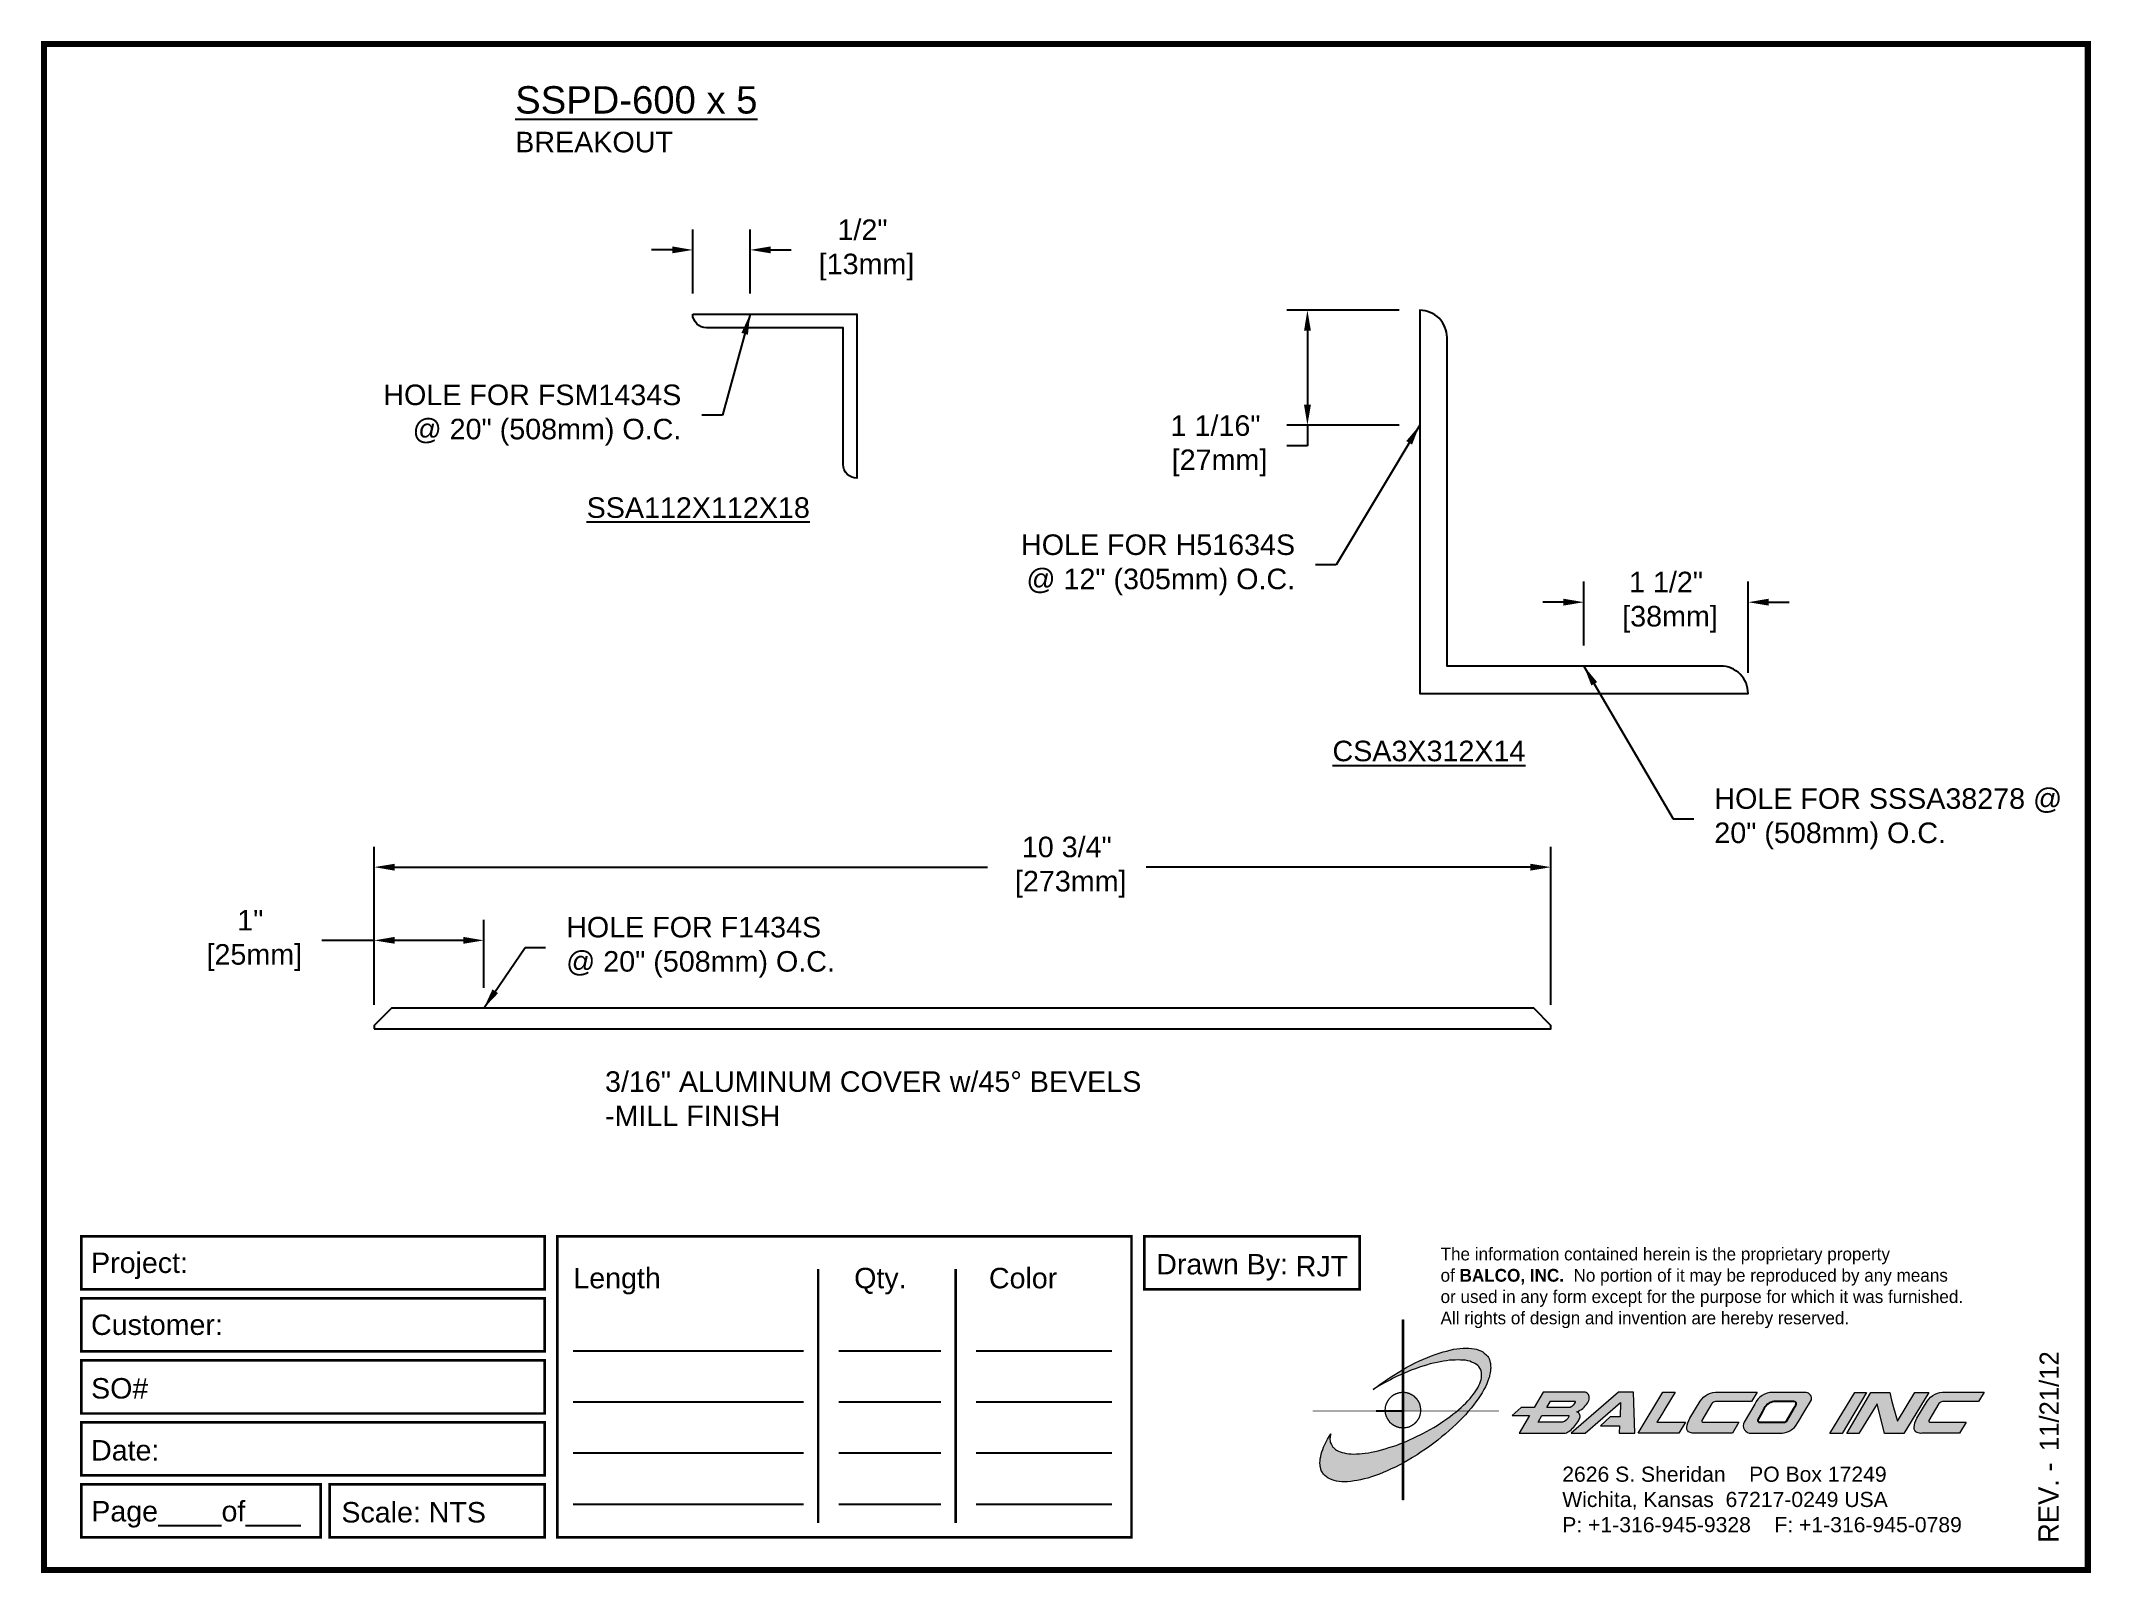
# Paper-space layout 'Breakout' of a CAD drawing. Header units: inches. Extents: x 0 to 10, y 0 to 7.5.
# The model-space entities are those that its viewports show. They can reach past a viewport. Long polylines and large blocks are cut down to what shows.
import ezdxf

# ---------------------------------------------------------------- set-up
doc = ezdxf.new("R2010")
doc.units = ezdxf.units.IN
doc.header["$MEASUREMENT"] = 0
for name, color, linetype in [('Border', 7, 'Continuous'), ('Dimensions', 3, 'Continuous'), ('Metals', 7, 'Continuous'), ('Text', 2, 'Continuous')]:
    doc.layers.add(name, color=color, linetype=linetype)
doc.styles.add('ARIAL', font='arial.ttf')
doc.styles.add('Copyright', font='ERASDEMI.TTF')
doc.dimstyles.new('Arial', dxfattribs={"dimscale": 1.5, "dimtxt": 0.125, "dimasz": 0.125, "dimexe": 0.125, "dimexo": 0.125, "dimgap": 0.125, "dimtad": 0, "dimtih": 1, "dimtoh": 1, "dimdec": 4, "dimzin": 0, "dimdsep": 46, "dimlunit": 4, "dimtxsty": 'ARIAL', "dimcen": 0.125, "dimadec": 0, "dimazin": 0, "dimtfac": 1, "dimtdec": 4, "dimtofl": 0, "dimtmove": 0, "dimatfit": 3, "dimfxl": 0, "dimfrac": 2, "dimtolj": 1, "dimtzin": 0, "dimarcsym": 0})

# ---------------------------------------------------------------- blocks, each defined once
blk = doc.blocks.new('ACADlogo')
h = blk.add_hatch(color=256)
h.paths.add_polyline_path([(-3.346, 1.223), (-3.351, 1.223), (-3.351, 0.979), (-3.346, 0.982)])
h.paths.add_polyline_path([(-3.346, 0.961), (-3.351, 0.959), (-3.351, 0.868), (-3.346, 0.868)])
h.paths.add_polyline_path([(-3.346, 0.777), (-3.351, 0.777), (-3.351, 0.699), (-3.351, 0.695), (-3.35, 0.695), (-3.346, 0.695)])
h.paths.add_polyline_path([(-3.346, 0.864), (-3.346, 0.868), (-3.35, 0.868), (-3.351, 0.868), (-3.351, 0.777), (-3.346, 0.777), (-3.346, 0.778), (-3.348, 0.778)])
h.paths.add_polyline_path([(-3.346, 0.524), (-3.351, 0.521), (-3.351, 0.342), (-3.346, 0.342)])
h.paths.add_polyline_path([(-3.346, 0.695), (-3.351, 0.695), (-3.351, 0.621), (-3.346, 0.623)])
h.paths.add_polyline_path([(-3.346, 0.623), (-3.351, 0.621), (-3.351, 0.521), (-3.346, 0.524)])
h.paths.add_polyline_path([(-3.346, 0.982), (-3.351, 0.979), (-3.351, 0.959), (-3.346, 0.961)])
h = blk.add_hatch(color=175)
h.paths.add_polyline_path([(-3.518, 0.573), (-3.534, 0.571), (-3.548, 0.569), (-3.562, 0.567), (-3.576, 0.567), (-3.589, 0.566), (-3.602, 0.567), (-3.614, 0.568), (-3.625, 0.569), (-3.636, 0.572), (-3.646, 0.574), (-3.656, 0.577), (-3.664, 0.581), (-3.673, 0.585), (-3.679, 0.589), (-3.685, 0.595), (-3.688, 0.598), (-3.691, 0.6), (-3.695, 0.607), (-3.699, 0.614), (-3.703, 0.621), (-3.704, 0.626), (-3.705, 0.631), (-3.706, 0.637), (-3.706, 0.642), (-3.705, 0.648), (-3.705, 0.653), (-3.703, 0.659), (-3.702, 0.665), (-3.71, 0.652), (-3.717, 0.639), (-3.725, 0.626), (-3.731, 0.613), (-3.737, 0.601), (-3.741, 0.589), (-3.746, 0.577), (-3.749, 0.566), (-3.751, 0.555), (-3.753, 0.544), (-3.754, 0.538), (-3.754, 0.533), (-3.755, 0.523), (-3.754, 0.513), (-3.753, 0.508), (-3.752, 0.503), (-3.75, 0.494), (-3.748, 0.486), (-3.743, 0.477), (-3.74, 0.473), (-3.738, 0.469), (-3.734, 0.465), (-3.73, 0.461), (-3.723, 0.455), (-3.715, 0.449), (-3.706, 0.445), (-3.695, 0.44), (-3.685, 0.437), (-3.674, 0.434), (-3.661, 0.432), (-3.648, 0.431), (-3.634, 0.431), (-3.62, 0.431), (-3.604, 0.433), (-3.588, 0.435), (-3.572, 0.438), (-3.556, 0.441), (-3.538, 0.445), (-3.52, 0.449), (-3.503, 0.456), (-3.483, 0.461), (-3.464, 0.469), (-3.445, 0.477), (-3.426, 0.485), (-3.406, 0.494), (-3.385, 0.503), (-3.364, 0.514), (-3.351, 0.521), (-3.351, 0.621), (-3.364, 0.616), (-3.382, 0.609), (-3.4, 0.603), (-3.418, 0.598), (-3.436, 0.592), (-3.453, 0.587), (-3.47, 0.583), (-3.486, 0.579), (-3.503, 0.576)])
h.paths.add_polyline_path([(-3.215, 0.687), (-3.251, 0.667), (-3.289, 0.649), (-3.327, 0.631), (-3.345, 0.623), (-3.346, 0.623), (-3.346, 0.524), (-3.343, 0.525), (-3.323, 0.537), (-3.302, 0.549), (-3.28, 0.563), (-3.259, 0.577), (-3.238, 0.59), (-3.218, 0.605), (-3.198, 0.62), (-3.179, 0.635), (-3.16, 0.65), (-3.141, 0.665), (-3.123, 0.681), (-3.106, 0.696), (-3.089, 0.712), (-3.074, 0.727), (-3.058, 0.743), (-3.043, 0.759), (-3.03, 0.775), (-3.028, 0.777), (-3.085, 0.777), (-3.091, 0.772), (-3.105, 0.761), (-3.118, 0.75), (-3.134, 0.739), (-3.149, 0.729), (-3.165, 0.718), (-3.182, 0.707), (-3.198, 0.697)])
h.paths.add_polyline_path([(-2.921, 1.009), (-2.922, 1.015), (-2.924, 1.02), (-2.926, 1.029), (-2.931, 1.038), (-2.934, 1.043), (-2.936, 1.047), (-2.94, 1.05), (-2.943, 1.054), (-2.951, 1.06), (-2.959, 1.066), (-2.968, 1.071), (-2.978, 1.075), (-2.989, 1.079), (-3, 1.081), (-3.013, 1.083), (-3.026, 1.084), (-3.04, 1.084), (-3.054, 1.084), (-3.07, 1.083), (-3.085, 1.081), (-3.102, 1.079), (-3.118, 1.075), (-3.136, 1.07), (-3.153, 1.066), (-3.171, 1.06), (-3.191, 1.054), (-3.21, 1.047), (-3.229, 1.039), (-3.248, 1.031), (-3.268, 1.022), (-3.289, 1.012), (-3.31, 1.002), (-3.33, 0.991), (-3.346, 0.982), (-3.346, 0.961), (-3.342, 0.962), (-3.323, 0.971), (-3.305, 0.978), (-3.287, 0.984), (-3.268, 0.991), (-3.251, 0.996), (-3.234, 1.002), (-3.216, 1.007), (-3.199, 1.011), (-3.182, 1.015), (-3.167, 1.018), (-3.15, 1.021), (-3.136, 1.023), (-3.121, 1.025), (-3.107, 1.026), (-3.093, 1.026), (-3.079, 1.027), (-3.067, 1.026), (-3.054, 1.026), (-3.043, 1.025), (-3.032, 1.022), (-3.022, 1.02), (-3.013, 1.016), (-3.004, 1.013), (-2.997, 1.009), (-2.989, 1.005), (-2.983, 0.999), (-2.98, 0.996), (-2.978, 0.994), (-2.973, 0.987), (-2.969, 0.981), (-2.967, 0.973), (-2.965, 0.965), (-2.964, 0.957), (-2.964, 0.949), (-2.964, 0.944), (-2.965, 0.94), (-2.967, 0.93), (-2.969, 0.921), (-2.973, 0.911), (-2.978, 0.901), (-2.983, 0.891), (-2.989, 0.881), (-2.996, 0.871), (-3.004, 0.86), (-3.012, 0.849), (-3.021, 0.838), (-3.032, 0.827), (-3.042, 0.816), (-3.053, 0.805), (-3.065, 0.794), (-3.077, 0.783), (-3.085, 0.777), (-3.028, 0.777), (-3.016, 0.791), (-3.004, 0.806), (-2.992, 0.822), (-2.981, 0.837), (-2.971, 0.852), (-2.962, 0.866), (-2.954, 0.882), (-2.946, 0.896), (-2.939, 0.91), (-2.934, 0.924), (-2.929, 0.938), (-2.926, 0.944), (-2.925, 0.951), (-2.922, 0.963), (-2.92, 0.975), (-2.92, 0.982), (-2.919, 0.987), (-2.92, 0.999), (-2.92, 1.005)])
h.paths.add_polyline_path([(-3.372, 0.966), (-3.393, 0.953), (-3.415, 0.94), (-3.435, 0.925), (-3.455, 0.911), (-3.475, 0.897), (-3.494, 0.882), (-3.468, 0.898), (-3.439, 0.915), (-3.41, 0.93), (-3.396, 0.938), (-3.38, 0.945), (-3.351, 0.959), (-3.351, 0.979)])
h = blk.add_hatch(color=256)
h.paths.add_polyline_path([(-3.268, 0.814), (-3.27, 0.819), (-3.273, 0.824), (-3.276, 0.828), (-3.279, 0.833), (-3.282, 0.837), (-3.286, 0.841), (-3.29, 0.845), (-3.294, 0.849), (-3.298, 0.852), (-3.303, 0.855), (-3.308, 0.858), (-3.313, 0.86), (-3.318, 0.863), (-3.323, 0.864), (-3.328, 0.866), (-3.334, 0.867), (-3.339, 0.868), (-3.345, 0.868), (-3.346, 0.868), (-3.346, 0.777), (-3.335, 0.777), (-3.262, 0.777), (-3.262, 0.781), (-3.262, 0.787), (-3.263, 0.792), (-3.264, 0.798), (-3.265, 0.803), (-3.266, 0.808)])
h.paths.add_polyline_path([(-3.351, 0.777), (-3.436, 0.777), (-3.435, 0.773), (-3.435, 0.768), (-3.434, 0.762), (-3.432, 0.757), (-3.431, 0.752), (-3.428, 0.747), (-3.426, 0.742), (-3.423, 0.737), (-3.42, 0.732), (-3.417, 0.728), (-3.414, 0.723), (-3.41, 0.719), (-3.406, 0.716), (-3.401, 0.712), (-3.397, 0.709), (-3.392, 0.706), (-3.387, 0.704), (-3.382, 0.701), (-3.377, 0.699), (-3.372, 0.698), (-3.367, 0.696), (-3.361, 0.695), (-3.356, 0.695), (-3.351, 0.695)])
h.paths.add_polyline_path([(-3.346, 0.868), (-3.35, 0.868), (-3.351, 0.868), (-3.351, 0.777), (-3.346, 0.777)])
h = blk.add_hatch(color=256)
h.paths.add_polyline_path([(-2.438, 0.844, 0.412988), (-2.461, 0.869), (-2.663, 0.869), (-2.707, 0.794), (-2.771, 0.794), (-2.815, 0.755), (-2.73, 0.755), (-2.781, 0.668), (-2.563, 0.668, 0.107996), (-2.538, 0.677, 0.108939), (-2.494, 0.724, 0.080345), (-2.483, 0.745, 0.419497), (-2.499, 0.773, 0.149928), (-2.447, 0.815, 0.134283)])
h.paths.add_polyline_path([(-2.507, 0.821, -0.209012), (-2.532, 0.794), (-2.538, 0.794), (-2.646, 0.794), (-2.627, 0.825), (-2.51, 0.825, -0.56619)], flags=16)
h.paths.add_polyline_path([(-2.538, 0.75, -0.241309), (-2.569, 0.722), (-2.688, 0.722), (-2.669, 0.755), (-2.541, 0.755, -0.56619)], flags=16)
for points in [[(-2.285, 0.819), (-2.287, 0.748), (-2.335, 0.748), (-2.383, 0.705), (-2.29, 0.705), (-2.292, 0.668), (-2.215, 0.668), (-2.221, 0.869), (-2.295, 0.869), (-2.527, 0.668), (-2.458, 0.668)], [(-2.018, 0.869), (-2.079, 0.869), (-2.198, 0.668), (-2, 0.668), (-1.968, 0.722), (-2.107, 0.722), (-2.085, 0.759), (-2.064, 0.794)], [(-1.617, 0.869), (-1.807, 0.869, 0.270182), (-1.896, 0.825), (-1.946, 0.742, 0.109019), (-1.961, 0.695, 0.340665), (-1.945, 0.672, 0.129907), (-1.923, 0.668), (-1.738, 0.668), (-1.706, 0.722), (-1.878, 0.722), (-1.882, 0.722, -0.601242), (-1.887, 0.731), (-1.838, 0.813, -0.253048), (-1.821, 0.823), (-1.645, 0.823)], [(-1.083, 0.867), (-1.14, 0.867), (-1.261, 0.667), (-1.26, 0.667), (-1.202, 0.667)], [(-0.96, 0.83), (-0.969, 0.867), (-1.061, 0.867), (-1.179, 0.667), (-1.12, 0.667), (-1.031, 0.812), (-0.995, 0.667), (-0.9, 0.667), (-0.778, 0.867), (-0.846, 0.867), (-0.931, 0.727), (-0.951, 0.795)], [(-0.507, 0.869), (-0.697, 0.869, 0.270182), (-0.786, 0.825), (-0.836, 0.742, 0.109019), (-0.85, 0.695, 0.340665), (-0.835, 0.672, 0.129907), (-0.812, 0.668), (-0.628, 0.668), (-0.595, 0.722), (-0.768, 0.722), (-0.772, 0.722, -0.601242), (-0.777, 0.731), (-0.728, 0.813, -0.253048), (-0.71, 0.823), (-0.534, 0.823)], [(-3.346, 0.623), (-3.351, 0.621), (-3.351, 0.521), (-3.346, 0.524)]]:
    blk.add_hatch(color=256).paths.add_polyline_path(points)
h = blk.add_hatch(color=256)
h.paths.add_polyline_path([(-1.377, 0.868), (-1.383, 0.868), (-1.383, 0.868), (-1.44, 0.868), (-1.492, 0.868), (-1.541, 0.868, 0.297712), (-1.628, 0.811), (-1.68, 0.723, 0.585116), (-1.646, 0.668), (-1.506, 0.668, 0.210586), (-1.429, 0.703), (-1.415, 0.726), (-1.389, 0.769), (-1.352, 0.831, 0.4352)])
h.paths.add_polyline_path([(-1.437, 0.823, -0.603783), (-1.428, 0.805), (-1.431, 0.801), (-1.434, 0.796), (-1.438, 0.789), (-1.474, 0.728, -0.229001), (-1.489, 0.722), (-1.494, 0.722), (-1.501, 0.722), (-1.597, 0.722), (-1.604, 0.722, -0.492401), (-1.613, 0.734), (-1.601, 0.757), (-1.591, 0.775), (-1.582, 0.791, -0.238368), (-1.535, 0.823)], flags=16)
for q in [(-3.48, 0.777), (-3.351, 0.642)]:
    blk.add_line((-3.351, 0.777), q)
at = {"color": 7, "lineweight": 0}
for points in [[(-3.351, 1.223), (-3.346, 1.223), (-3.346, 0.342), (-3.351, 0.342), (-3.351, 1.223)], [(-2.292, 0.668), (-2.215, 0.668), (-2.221, 0.869), (-2.295, 0.869), (-2.527, 0.668), (-2.458, 0.668), (-2.285, 0.819), (-2.287, 0.748), (-2.286, 0.748), (-2.335, 0.748), (-2.383, 0.705), (-2.29, 0.705), (-2.292, 0.668), (-2.292, 0.668)], [(-2.198, 0.668), (-2.079, 0.869), (-2.018, 0.869), (-2.064, 0.794), (-2.085, 0.759), (-2.107, 0.722), (-1.968, 0.722), (-2, 0.668), (-2.198, 0.668), (-2.198, 0.668)], [(-1.383, 0.868), (-1.383, 0.868)], [(-1.261, 0.667), (-1.14, 0.867), (-1.083, 0.867), (-1.202, 0.667), (-1.26, 0.667), (-1.261, 0.667), (-1.261, 0.667)], [(-0.9, 0.667), (-0.995, 0.667), (-1.031, 0.812), (-1.12, 0.667), (-1.179, 0.667), (-1.061, 0.867), (-0.969, 0.867), (-0.96, 0.83), (-0.951, 0.795), (-0.931, 0.727), (-0.846, 0.867), (-0.778, 0.867), (-0.9, 0.667), (-0.9, 0.667)]]:
    blk.add_lwpolyline(points, dxfattribs=at)
at = {"color": 175, "lineweight": 0}
blk.add_lwpolyline([(-2.926, 1.029), (-2.924, 1.02), (-2.922, 1.015), (-2.921, 1.009), (-2.92, 1.005), (-2.92, 0.999), (-2.919, 0.987), (-2.92, 0.982), (-2.92, 0.975), (-2.922, 0.963), (-2.925, 0.951), (-2.926, 0.944), (-2.929, 0.938), (-2.934, 0.924), (-2.939, 0.91), (-2.946, 0.896), (-2.954, 0.882), (-2.962, 0.866), (-2.971, 0.852), (-2.981, 0.837), (-2.992, 0.822), (-3.004, 0.806), (-3.016, 0.791), (-3.03, 0.775), (-3.043, 0.759), (-3.058, 0.743), (-3.074, 0.727), (-3.089, 0.712), (-3.106, 0.696), (-3.123, 0.681), (-3.141, 0.665), (-3.16, 0.65), (-3.179, 0.635), (-3.198, 0.62), (-3.218, 0.605), (-3.238, 0.59), (-3.259, 0.577), (-3.28, 0.563), (-3.302, 0.549), (-3.323, 0.537), (-3.343, 0.525), (-3.364, 0.514), (-3.385, 0.503), (-3.406, 0.494), (-3.426, 0.485), (-3.445, 0.477), (-3.464, 0.469), (-3.483, 0.461), (-3.503, 0.456), (-3.52, 0.449), (-3.538, 0.445), (-3.556, 0.441), (-3.572, 0.438), (-3.588, 0.435), (-3.604, 0.433), (-3.62, 0.431), (-3.634, 0.431), (-3.648, 0.431), (-3.661, 0.432), (-3.674, 0.434), (-3.685, 0.437), (-3.695, 0.44), (-3.706, 0.445), (-3.715, 0.449), (-3.723, 0.455), (-3.73, 0.461), (-3.734, 0.465), (-3.738, 0.469), (-3.74, 0.473), (-3.743, 0.477), (-3.748, 0.486), (-3.75, 0.494), (-3.752, 0.503), (-3.753, 0.508), (-3.754, 0.513), (-3.755, 0.523), (-3.754, 0.533), (-3.754, 0.538), (-3.753, 0.544), (-3.751, 0.555), (-3.749, 0.566), (-3.746, 0.577), (-3.741, 0.589), (-3.737, 0.601), (-3.731, 0.613), (-3.725, 0.626), (-3.717, 0.639), (-3.71, 0.652), (-3.702, 0.665), (-3.703, 0.659), (-3.705, 0.653), (-3.705, 0.648), (-3.706, 0.642), (-3.706, 0.637), (-3.705, 0.631), (-3.704, 0.626), (-3.703, 0.621), (-3.699, 0.614), (-3.695, 0.607), (-3.691, 0.6), (-3.688, 0.598), (-3.685, 0.595), (-3.679, 0.589), (-3.673, 0.585), (-3.664, 0.581), (-3.656, 0.577), (-3.646, 0.574), (-3.636, 0.572), (-3.625, 0.569), (-3.614, 0.568), (-3.602, 0.567), (-3.589, 0.566), (-3.576, 0.567), (-3.562, 0.567), (-3.548, 0.569), (-3.534, 0.571), (-3.518, 0.573), (-3.503, 0.576), (-3.486, 0.579), (-3.47, 0.583), (-3.453, 0.587), (-3.436, 0.592), (-3.418, 0.598), (-3.4, 0.603), (-3.382, 0.609), (-3.364, 0.616), (-3.345, 0.623), (-3.327, 0.631), (-3.289, 0.649), (-3.251, 0.667), (-3.215, 0.687), (-3.198, 0.697), (-3.182, 0.707), (-3.165, 0.718), (-3.149, 0.729), (-3.134, 0.739), (-3.118, 0.75), (-3.105, 0.761), (-3.091, 0.772), (-3.077, 0.783), (-3.065, 0.794), (-3.053, 0.805), (-3.042, 0.816), (-3.032, 0.827), (-3.021, 0.838), (-3.012, 0.849), (-3.004, 0.86), (-2.996, 0.871), (-2.989, 0.881), (-2.983, 0.891), (-2.978, 0.901), (-2.973, 0.911), (-2.969, 0.921), (-2.967, 0.93), (-2.965, 0.94), (-2.964, 0.944), (-2.964, 0.949), (-2.964, 0.957), (-2.965, 0.965), (-2.967, 0.973), (-2.969, 0.981), (-2.973, 0.987), (-2.978, 0.994), (-2.98, 0.996), (-2.983, 0.999), (-2.989, 1.005), (-2.997, 1.009), (-3.004, 1.013), (-3.013, 1.016), (-3.022, 1.02), (-3.032, 1.022), (-3.043, 1.025), (-3.054, 1.026), (-3.067, 1.026), (-3.079, 1.027), (-3.093, 1.026), (-3.107, 1.026), (-3.121, 1.025), (-3.136, 1.023), (-3.15, 1.021), (-3.167, 1.018), (-3.182, 1.015), (-3.199, 1.011), (-3.216, 1.007), (-3.234, 1.002), (-3.251, 0.996), (-3.268, 0.991), (-3.287, 0.984), (-3.305, 0.978), (-3.323, 0.971), (-3.342, 0.962), (-3.38, 0.945), (-3.396, 0.938), (-3.41, 0.93), (-3.439, 0.915), (-3.468, 0.898), (-3.494, 0.882), (-3.475, 0.897), (-3.455, 0.911), (-3.435, 0.925), (-3.415, 0.94), (-3.393, 0.953), (-3.372, 0.966), (-3.351, 0.979), (-3.33, 0.991), (-3.31, 1.002), (-3.289, 1.012), (-3.268, 1.022), (-3.248, 1.031), (-3.229, 1.039), (-3.21, 1.047), (-3.191, 1.054), (-3.171, 1.06), (-3.153, 1.066), (-3.136, 1.07), (-3.118, 1.075), (-3.102, 1.079), (-3.085, 1.081), (-3.07, 1.083), (-3.054, 1.084), (-3.04, 1.084), (-3.026, 1.084), (-3.013, 1.083), (-3, 1.081), (-2.989, 1.079), (-2.978, 1.075), (-2.968, 1.071), (-2.959, 1.066), (-2.951, 1.06), (-2.943, 1.054), (-2.94, 1.05), (-2.936, 1.047), (-2.934, 1.043), (-2.931, 1.038), (-2.926, 1.029), (-2.926, 1.029)], dxfattribs=at)
at = {"color": 7, "lineweight": 0, "const_width": 0.0064}
blk.add_lwpolyline([(-3.262, 0.781), (-3.262, 0.787), (-3.263, 0.792), (-3.264, 0.798), (-3.265, 0.803), (-3.266, 0.808), (-3.268, 0.814), (-3.27, 0.819), (-3.273, 0.824), (-3.276, 0.828), (-3.279, 0.833), (-3.282, 0.837), (-3.286, 0.841), (-3.29, 0.845), (-3.294, 0.849), (-3.298, 0.852), (-3.303, 0.855), (-3.308, 0.858), (-3.313, 0.86), (-3.318, 0.863), (-3.323, 0.864), (-3.328, 0.866), (-3.334, 0.867), (-3.339, 0.868), (-3.345, 0.868), (-3.35, 0.868), (-3.356, 0.868), (-3.361, 0.867), (-3.367, 0.866), (-3.372, 0.865), (-3.377, 0.863), (-3.382, 0.862), (-3.387, 0.859), (-3.392, 0.857), (-3.397, 0.854), (-3.401, 0.851), (-3.406, 0.847), (-3.41, 0.843), (-3.414, 0.839), (-3.417, 0.835), (-3.42, 0.831), (-3.423, 0.826), (-3.426, 0.821), (-3.428, 0.816), (-3.431, 0.811), (-3.432, 0.806), (-3.434, 0.801), (-3.435, 0.795), (-3.435, 0.79), (-3.436, 0.784), (-3.436, 0.779), (-3.435, 0.773), (-3.435, 0.768), (-3.434, 0.762), (-3.432, 0.757), (-3.431, 0.752), (-3.428, 0.747), (-3.426, 0.742), (-3.423, 0.737), (-3.42, 0.732), (-3.417, 0.728), (-3.414, 0.723), (-3.41, 0.719), (-3.406, 0.716), (-3.401, 0.712), (-3.397, 0.709), (-3.392, 0.706), (-3.387, 0.704), (-3.382, 0.701), (-3.377, 0.699), (-3.372, 0.698), (-3.367, 0.696), (-3.361, 0.695), (-3.356, 0.695), (-3.35, 0.695), (-3.345, 0.695), (-3.339, 0.695), (-3.334, 0.696), (-3.328, 0.697), (-3.323, 0.698), (-3.318, 0.7), (-3.313, 0.702), (-3.308, 0.705), (-3.303, 0.708), (-3.298, 0.711), (-3.294, 0.714), (-3.29, 0.718), (-3.286, 0.721), (-3.282, 0.726), (-3.279, 0.73), (-3.276, 0.734), (-3.273, 0.739), (-3.27, 0.744), (-3.268, 0.749), (-3.266, 0.754), (-3.265, 0.76), (-3.264, 0.765), (-3.263, 0.77), (-3.262, 0.776), (-3.262, 0.781)], dxfattribs=at)
at = {"color": 7, "lineweight": 0}
for points in [[(-2.447, 0.815, 0.130368), (-2.438, 0.843, 0.448367), (-2.463, 0.869), (-2.663, 0.869), (-2.707, 0.794), (-2.771, 0.794), (-2.815, 0.755), (-2.73, 0.755), (-2.781, 0.668), (-2.563, 0.668, 0.107996), (-2.538, 0.677, 0.108939), (-2.494, 0.724, 0.077395), (-2.484, 0.744, 0.430878), (-2.499, 0.773, 0.149928)], [(-2.507, 0.821, -0.209012), (-2.532, 0.794), (-2.538, 0.794), (-2.646, 0.794), (-2.627, 0.825), (-2.512, 0.825), (-2.509, 0.825, -0.531288)], [(-1.838, 0.813), (-1.887, 0.731, 0.587385), (-1.882, 0.722), (-1.878, 0.722), (-1.706, 0.722), (-1.738, 0.668), (-1.923, 0.668, -0.129907), (-1.945, 0.672, -0.349839), (-1.961, 0.696, -0.107341), (-1.946, 0.742), (-1.896, 0.825, -0.270182), (-1.807, 0.869), (-1.617, 0.869), (-1.645, 0.823), (-1.821, 0.823, 0.252436)], [(-1.68, 0.723, 0.585116), (-1.646, 0.668), (-1.506, 0.668, 0.210586), (-1.429, 0.703), (-1.415, 0.726), (-1.389, 0.769), (-1.352, 0.831, 0.4352), (-1.377, 0.868), (-1.383, 0.868), (-1.383, 0.868), (-1.44, 0.868), (-1.492, 0.868), (-1.541, 0.868, 0.297712), (-1.628, 0.811)], [(-0.728, 0.813), (-0.777, 0.731, 0.587385), (-0.772, 0.722), (-0.768, 0.722), (-0.595, 0.722), (-0.628, 0.668), (-0.812, 0.668, -0.129907), (-0.835, 0.672, -0.349839), (-0.85, 0.696, -0.107341), (-0.836, 0.742), (-0.786, 0.825, -0.270182), (-0.697, 0.869), (-0.507, 0.869), (-0.534, 0.823), (-0.71, 0.823, 0.252436)], [(-2.569, 0.722), (-2.688, 0.722), (-2.669, 0.755), (-2.543, 0.755), (-2.54, 0.755, -0.531288), (-2.538, 0.75, -0.241309)]]:
    blk.add_lwpolyline(points, format="xyb", close=True, dxfattribs=at)
blk.add_lwpolyline([(-1.437, 0.823), (-1.535, 0.823, 0.238368), (-1.582, 0.791), (-1.591, 0.775), (-1.601, 0.757), (-1.613, 0.734, 0.490298), (-1.604, 0.722), (-1.597, 0.722), (-1.501, 0.722), (-1.494, 0.722), (-1.489, 0.722, 0.229001), (-1.474, 0.728), (-1.438, 0.789), (-1.434, 0.796), (-1.431, 0.801), (-1.428, 0.805, 0.603783)], format="xyb", close=True)
blk.add_lwpolyline([(-2.879, 0.777, 0.00455, 0.00455, 0), (-3.791, 0.777, 0.00183, 0.00183, 0), (-3.791, 0.777, 0.00183, 0.00183, 0)], format="xyseb", dxfattribs=at)
blk = doc.blocks.new('Quantity Data')
at = {"layer": 'Border', "color": 253}
for p, q in [((2.755, 1.254), (3.881, 1.254)), ((4.054, 1.254), (4.553, 1.254)), ((4.725, 1.254), (5.389, 1.254)), ((2.755, 1.004), (3.881, 1.004)), ((4.054, 1.004), (4.553, 1.004)), ((4.725, 1.004), (5.389, 1.004)), ((2.755, 0.754), (3.881, 0.754)), ((4.054, 0.754), (4.553, 0.754)), ((4.725, 0.754), (5.389, 0.754)), ((2.755, 0.504), (3.881, 0.504)), ((4.054, 0.504), (4.553, 0.504)), ((4.725, 0.504), (5.389, 0.504))]:
    blk.add_line(p, q, dxfattribs=at)
at = {"layer": 'Border', "const_width": 0.0125}
blk.add_lwpolyline([(5.485, 0.341), (2.678, 0.341), (2.678, 1.813), (5.485, 1.813)], close=True, dxfattribs=at)
for points in [[(3.953, 1.653), (3.953, 0.412)], [(4.625, 1.653), (4.625, 0.412)]]:
    blk.add_lwpolyline(points, dxfattribs=at)
at = {"layer": 'Border', "style": 'ARIAL'}
for s, p in [('Length', (2.756, 1.559)), ('Qty.', (4.129, 1.559)), ('Color', (4.788, 1.559))]:
    blk.add_text(s, height=0.1, dxfattribs=at).set_placement(p)
blk = doc.blocks.new('Drawn By')
at = {"layer": 'Border', "const_width": 0.0125}
blk.add_lwpolyline([(5.38, 1.813), (6.432, 1.813), (6.432, 1.554), (5.38, 1.554)], close=True, dxfattribs=at)
at = {"layer": 'Border', "style": 'ARIAL'}
blk.add_text('Drawn By: ', height=0.1, dxfattribs=at).set_placement((5.438, 1.627))
blk.add_attdef('XXX', (6.12, 1.617), '', height=0.1, dxfattribs=at)
blk = doc.blocks.new('Project Info')
at = {"layer": 'Border', "const_width": 0.0125}
for points in [[(0.182, 1.813), (2.448, 1.813), (2.448, 1.554), (0.182, 1.554)], [(0.182, 1.51), (2.448, 1.51), (2.448, 1.251), (0.182, 1.251)], [(0.182, 1.207), (2.448, 1.207), (2.448, 0.947), (0.182, 0.947)], [(0.182, 0.904), (2.448, 0.904), (2.448, 0.644), (0.182, 0.644)], [(0.182, 0.6), (1.352, 0.6), (1.352, 0.341), (0.182, 0.341)], [(1.396, 0.6), (2.448, 0.6), (2.448, 0.341), (1.396, 0.341)]]:
    blk.add_lwpolyline(points, close=True, dxfattribs=at)
at = {"layer": 'Border', "style": 'ARIAL'}
for s, p in [('Project:', (0.23, 1.634)), ('Customer:', (0.23, 1.331)), ('SO#', (0.23, 1.02)), ('Date:', (0.23, 0.717)), ('Page%%u        %%uof%%u       ', (0.231, 0.419)), ('Scale: NTS', (1.454, 0.414))]:
    blk.add_text(s, height=0.1, dxfattribs=at).set_placement(p)
blk = doc.blocks.new('REV')
at = {"style": 'Copyright'}
blk.add_text('REV. -', height=0.1, rotation=90, dxfattribs=at).set_placement((-0.142, 0.117))
at = {"style": 'Copyright', "flags": 4}
blk.add_attdef('REVISIONDATE', (-0.142, 0.566), '', height=0.0938, rotation=90, dxfattribs=at)
blk = doc.blocks.new('SSA112X112X18')
blk.add_lwpolyline([(0, 0), (-1.5, 0), (-1.5, -1.5, 0.414214), (-1.375, -1.375), (-1.375, -0.125), (-0.125, -0.125, 0.414214)], format="xyb", close=True)
blk = doc.blocks.new('*D21')
at = {"layer": 'Defpoints', "color": 0}
for p in [(47.948, -4.776), (47.948, -5.359), (49.448, -5.609)]:
    blk.add_point(p, dxfattribs=at)
at = {"layer": 'Dimensions', "color": 0, "lineweight": -2}
for p, q in [((47.948, -5.172), (47.948, -4.588)), ((49.448, -5.422), (49.448, -4.588)), ((47.76, -4.776), (47.573, -4.776)), ((49.635, -4.776), (49.823, -4.776))]:
    blk.add_line(p, q, dxfattribs=at)
at = {"layer": 'Dimensions', "color": 0}
for points in [[(47.76, -4.744), (47.76, -4.807), (47.948, -4.776)], [(49.635, -4.744), (49.635, -4.807), (49.448, -4.776)]]:
    blk.add_solid(points, dxfattribs=at)
at = {"layer": 'Dimensions', "color": 0, "insert": (48.698, -4.776), "char_height": 0.1875, "attachment_point": 5, "style": 'ARIAL'}
blk.add_mtext('\\A1;1 1/2"\\P [38mm]', dxfattribs=at)
blk = doc.blocks.new('*D22')
at = {"layer": 'Defpoints', "color": 0}
for p in [(45.422, -2.109), (46.448, -2.109), (46.448, -3.159)]:
    blk.add_point(p, dxfattribs=at)
at = {"layer": 'Dimensions', "color": 0, "lineweight": -2}
for p, q in [((46.26, -2.109), (45.235, -2.109)), ((45.422, -2.297), (45.422, -2.972)), ((46.26, -3.159), (45.235, -3.159)), ((45.422, -3.159), (45.422, -3.347)), ((45.422, -3.347), (45.235, -3.347))]:
    blk.add_line(p, q, dxfattribs=at)
at = {"layer": 'Dimensions', "color": 0}
for points in [[(45.391, -2.297), (45.454, -2.297), (45.422, -2.109)], [(45.391, -2.972), (45.454, -2.972), (45.422, -3.159)]]:
    blk.add_solid(points, dxfattribs=at)
at = {"layer": 'Dimensions', "color": 0, "insert": (44.583, -3.347), "char_height": 0.1875, "attachment_point": 5, "style": 'ARIAL'}
blk.add_mtext('\\A1;1 1/16"\\P [27mm]', dxfattribs=at)
blk = doc.blocks.new('*D23')
at = {"layer": 'Defpoints', "color": 0}
for p in [(40.331, -1.558), (39.807, -2.144), (40.331, -2.144)]:
    blk.add_point(p, dxfattribs=at)
at = {"layer": 'Dimensions', "color": 0, "lineweight": -2}
for p, q in [((39.807, -1.956), (39.807, -1.37)), ((40.331, -1.956), (40.331, -1.37)), ((39.62, -1.558), (39.432, -1.558)), ((40.519, -1.558), (40.706, -1.558))]:
    blk.add_line(p, q, dxfattribs=at)
at = {"layer": 'Dimensions', "color": 0}
for points in [[(39.62, -1.526), (39.62, -1.589), (39.807, -1.558)], [(40.519, -1.526), (40.519, -1.589), (40.331, -1.558)]]:
    blk.add_solid(points, dxfattribs=at)
at = {"layer": 'Dimensions', "color": 0, "insert": (41.358, -1.558), "char_height": 0.1875, "attachment_point": 5, "style": 'ARIAL'}
blk.add_mtext('\\A1;1/2"\\P [13mm]', dxfattribs=at)
blk = doc.blocks.new('CSA3X312X14')
blk.add_lwpolyline([(0.25, 3.25, 0.414214), (0, 3.5), (0, 0), (3, 0, 0.414214), (2.75, 0.25), (0.25, 0.25)], format="xyb", close=True)
blk = doc.blocks.new('*D28')
at = {"layer": 'Defpoints', "color": 0}
for p in [(47.646, -7.196), (36.898, -8.641), (47.646, -8.641)]:
    blk.add_point(p, dxfattribs=at)
at = {"layer": 'Dimensions', "color": 0, "lineweight": -2}
for p, q in [((36.898, -8.454), (36.898, -7.009)), ((47.646, -8.454), (47.646, -7.009)), ((37.086, -7.196), (42.499, -7.196)), ((47.458, -7.196), (43.949, -7.196))]:
    blk.add_line(p, q, dxfattribs=at)
at = {"layer": 'Dimensions', "color": 0}
for points in [[(37.086, -7.165), (37.086, -7.228), (36.898, -7.196)], [(47.458, -7.165), (47.458, -7.228), (47.646, -7.196)]]:
    blk.add_solid(points, dxfattribs=at)
at = {"layer": 'Dimensions', "color": 0, "insert": (43.224, -7.196), "char_height": 0.1875, "attachment_point": 5, "style": 'ARIAL'}
blk.add_mtext('\\A1;10 3/4"\\P [273mm]', dxfattribs=at)
blk = doc.blocks.new('*D29')
at = {"layer": 'Defpoints', "color": 0}
for p in [(37.898, -7.865), (37.898, -8.485), (36.898, -8.641)]:
    blk.add_point(p, dxfattribs=at)
at = {"layer": 'Dimensions', "color": 0, "lineweight": -2}
for p, q in [((36.898, -8.454), (36.898, -7.677)), ((37.898, -8.298), (37.898, -7.677)), ((36.898, -7.865), (36.418, -7.865)), ((37.711, -7.865), (37.086, -7.865))]:
    blk.add_line(p, q, dxfattribs=at)
at = {"layer": 'Dimensions', "color": 0}
for points in [[(37.086, -7.833), (37.086, -7.896), (36.898, -7.865)], [(37.711, -7.833), (37.711, -7.896), (37.898, -7.865)]]:
    blk.add_solid(points, dxfattribs=at)
at = {"layer": 'Dimensions', "color": 0, "insert": (35.766, -7.865), "char_height": 0.1875, "attachment_point": 5, "style": 'ARIAL'}
blk.add_mtext('\\A1;1"\\P [25mm]', dxfattribs=at)

msp = doc.modelspace()

# ---------------------------------------------------------------- linework, layer by layer
msp.add_lwpolyline([(36.89813, -8.67252), (47.64563, -8.67252), (47.64563, -8.64127), (47.48938, -8.48502), (37.05438, -8.48502), (36.89813, -8.64127)], close=True)

# ---------------------------------------------------------------- block references
at = {"layer": 'Metals', "xscale": -1}
msp.add_blockref('SSA112X112X18', (39.80711, -2.14353), dxfattribs=at)
at = {"layer": 'Metals'}
msp.add_blockref('CSA3X312X14', (46.4476, -5.60937), dxfattribs=at)

# ---------------------------------------------------------------- texts
at = {"layer": 'Text', "style": 'ARIAL'}
for s, insert, char_height, width, attachment_point in [('{\\LSSPD-600 x 5\\P\\H0.75x;\\lBREAKOUT}', (38.18567, -0.06218), 0.25, 4.7396332, 1), ('HOLE FOR FSM1434S \\P@ 20" (508mm) O.C.', (39.70281, -3.06626), 0.1875, 3.9506446, 6), ('{\\LSSA112X112X18}', (40.87699, -3.91308), 0.1875, 2.2451472, 6), ('HOLE FOR H51634S \\P@ 12" (305mm) O.C.', (45.3098, -4.43514), 0.1875, 4.2482114, 6), ('\\A1;{\\LCSA3X312X14}', (45.65125, -6.13624), 0.1875, 2.4899842, 4), ('HOLE FOR SSSA38278 @\\P20" (508mm) O.C.', (49.13921, -6.75416), 0.1875, 3.6647516, 4), ('HOLE FOR F1434S\\P@ 20" (508mm) O.C.', (38.65122, -7.92869), 0.1875, 3.9506446, 4), ('3/16" ALUMINUM COVER w/45%%D BEVELS\\P-MILL FINISH', (39.00595, -9.31256), 0.1875, 7.9297767, 4)]:
    msp.add_mtext(s, dxfattribs=dict(at, insert=insert, char_height=char_height, width=width, attachment_point=attachment_point))

# ---------------------------------------------------------------- dimensions: what is measured, and where the dimension line sits
at = {"layer": 'Dimensions'}
for base, p1, p2, picture, middle in [((40.33134, -1.55766), (39.80711, -2.14353), (40.33134, -2.14353), '*D23', (41.35837, -1.55766)), ((47.9476, -4.7756), (49.4476, -5.60937), (47.9476, -5.35937), '*D21', (48.6976, -4.7756)), ((47.64563, -7.1963), (36.89813, -8.64127), (47.64563, -8.64127), '*D28', (43.22366, -7.1963)), ((37.89813, -7.86463), (36.89813, -8.64127), (37.89813, -8.48502), '*D29', (35.7661, -7.86463))]:
    dim = msp.add_linear_dim(base=base, p1=p1, p2=p2, dimstyle='Arial', override={"dimpost": '\\X'}, dxfattribs=at)
    dim.commit()
    dim.dimension.update_dxf_attribs({"geometry": picture, "text_midpoint": middle, "dimtype": 160})
dim = msp.add_linear_dim(base=(45.4223, -2.10937), p1=(46.4476, -3.15904), p2=(46.4476, -2.10937), angle=90, dimstyle='Arial', override={"dimpost": '\\X'}, dxfattribs=at)
dim.commit()
dim.dimension.update_dxf_attribs({"geometry": '*D22', "text_midpoint": (44.58277, -3.34654), "dimtype": 160})

# ---------------------------------------------------------------- leaders
at = {"layer": 'Text', "annotation_type": 0, "has_hookline": 1}
for points, hookline_direction, text_width in [([(40.33134, -2.14353), (40.07781, -3.06626), (39.89031, -3.06626)], 1, 2.68741), ([(46.4476, -3.15904), (45.6848, -4.43514), (45.4973, -4.43514)], 1, 2.46935), ([(47.9476, -5.35937), (48.76421, -6.75416), (48.95171, -6.75416)], 0, 3.14721), ([(37.89813, -8.48502), (38.27622, -7.92869), (38.46372, -7.92869)], 0, 2.41793)]:
    msp.add_leader(points, dimstyle='Arial', override={"dimgap": 0.125, "dimtad": 0}, dxfattribs=dict(at, hookline_direction=hookline_direction, text_width=text_width))

psp = doc.layouts.new('Breakout')

# ---------------------------------------------------------------- linework, layer by layer
at = {"layer": 'Border', "const_width": 0.03}
psp.add_lwpolyline([(0.015, 7.476), (10.008, 7.476), (10.008, 0.015), (0.015, 0.015)], close=True, dxfattribs=at)

# ---------------------------------------------------------------- block references
for name, p in [('Project Info', (0.015, -0.167)), ('Quantity Data', (-0.153, -0.167))]:
    psp.add_blockref(name, p)
psp.add_blockref('Drawn By', (0.015, -0.167)).add_auto_attribs({'XXX': 'RJT'})
at = {"layer": 'Border'}
psp.add_blockref('ACADlogo', (10.008, 0.015), dxfattribs=at)
at = {"layer": 'Text'}
psp.add_blockref('REV', (10.008, 0.03), dxfattribs=at).add_auto_attribs({'REVISIONDATE': '11/21/12'})

# ---------------------------------------------------------------- texts
at = {"insert": (6.843, 1.591), "char_height": 0.0625, "width": 50.295, "attachment_point": 1, "style": 'Copyright'}
psp.add_mtext('The information contained herein is the proprietary property\\Pof {\\fEras Bold ITC|b0|i0|c0|p34;BALCO, INC.}  No portion of it may be reproduced by any means\\Por used in any form except for the purpose for which it was furnished.\\PAll rights of design and invention are hereby reserved.', dxfattribs=at)
at = {"layer": 'Border', "insert": (7.438, 0.52), "char_height": 0.074, "width": 2.3438, "attachment_point": 1, "style": 'ARIAL'}
psp.add_mtext('2626 S. Sheridan    PO Box 17249\\PWichita, Kansas  67217-0249 USA \\PP: +1-316-945-9328    F: +1-316-945-0789', dxfattribs=at)

# ---------------------------------------------------------------- viewports
at = {"layer": 'Border'}
psp.add_viewport(center=(5.012, 3.745), size=(9.993, 7.46055), view_center_point=(43.21751, -6.64725), view_height=13.938049, dxfattribs=at)

doc.saveas('drawing.dxf')
